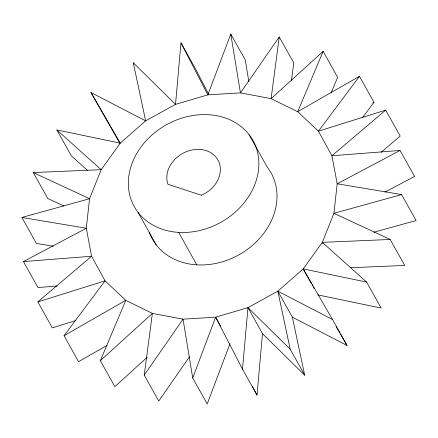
<?xml version="1.0" encoding="UTF-8"?>
<svg xmlns="http://www.w3.org/2000/svg" width="438" height="438" viewBox="0 0 438 438"><rect width="100%" height="100%" fill="white"/><g stroke="black" fill="none" stroke-linecap="round" stroke-linejoin="round"><path stroke-width="0.66" d="M208.619 94.219L195.496 68.837L180.982 42.869L175.518 104.386L145.651 120.855L120.286 143.122L101.156 169.681L89.566 198.715L86.297 228.242L91.58 256.257L105.054 280.851L125.794 300.342L152.391 313.405L183.035 319.154L215.638 317.189L247.974 307.646L277.84 291.177L303.2 268.905L322.33 242.351L333.92 213.317L337.189 183.785L331.905 155.769L318.437 131.181L297.692 111.69L271.095 98.627L240.451 92.878L207.847 94.843L175.518 104.386L133.294 62.809L145.651 120.855L90.956 92.506L119.793 143.199M247.974 307.646L262.482 333.614L257.018 395.131L242.504 369.163L247.974 307.646L290.191 349.223L304.706 375.191L292.349 317.145L277.84 291.177L332.53 319.521L347.044 345.494L292.349 317.145M189.402 356.866L158.748 401.055L144.233 375.087L152.391 313.405L100.346 360.666L114.86 386.634L147.201 357.271M291.434 80.537L293.767 62.913L279.252 36.945L271.095 98.627L323.14 51.366L337.654 77.334L331.024 93.042M248.8 81.408L245.28 60.017L230.766 34.049L207.847 94.843L180.982 42.869M229.912 343.797L207.234 403.951L192.72 377.983L215.638 317.189L220.582 326.042M100.346 360.666L125.794 300.342L64.052 335.705L78.566 361.678L107.064 345.352M323.14 51.366L297.692 111.69L359.434 76.322L373.948 102.295L362.582 117.499M279.252 36.945L240.451 92.878L230.766 34.049M144.233 375.087L183.035 319.154L192.72 377.983M64.052 335.705L105.054 280.851L37.821 301.913L52.336 327.881L75.834 320.517M359.434 76.322L318.437 131.181L385.664 110.119L400.179 136.087L381.049 152.331M37.821 301.913L91.58 256.257L23.444 261.579L37.958 287.547L57.039 286.058M385.664 110.119L331.905 155.769L400.042 150.453L414.556 176.421L384.942 192.129M372.76 102.974L373.948 102.295M23.444 261.579L86.297 228.242L21.9 217.462L36.414 243.429L53.184 246.238M400.042 150.453L337.189 183.785L401.586 194.571L416.1 220.538L374.057 232.189M21.9 217.462L89.566 198.715L33.293 172.561L47.808 198.529L63.882 206.002M401.586 194.571L333.92 213.317L390.192 239.471L404.707 265.439L350.416 267.744M33.293 172.561L101.156 169.681L56.847 129.944L120.286 143.122L90.956 92.506M322.987 243.528L322.33 242.351L390.192 239.471M311.445 283.66L303.2 268.905L366.639 282.088L381.153 308.056L317.714 294.878M322.33 242.351L366.639 282.088M87.66 170.53L71.361 155.912L56.847 129.944M262.482 333.614L304.706 375.191M303.2 268.905L332.53 319.521M336.132 326.66L338.174 330.192M338.859 331.369L339.883 333.132M340.567 334.309L347.044 345.494M249.08 134.641L267.224 167.102A67.934 55.85 -29.2 0 1 238.579 254.998A67.934 55.85 -29.2 0 1 149.259 232.145M312.102 284.842L312.765 286.025M313.422 287.202L314.084 288.385M133.294 62.809L133.957 63.986M178.677 232.386A67.934 55.85 -29.2 0 0 256.088 147.425A67.934 55.85 -29.2 0 0 146.046 140.85A67.934 55.85 -29.2 0 0 178.677 232.386L196.815 264.848M138.123 212.468L156.262 244.93M252.332 386.064L257.018 395.131M215.638 317.189L242.504 369.163M277.84 291.177L290.191 349.223M201.332 195.233L167.968 184.272A27.873 22.913 -29.2 0 1 185.871 151.871A27.873 22.913 -29.2 0 1 219.235 162.837A27.873 22.913 -29.2 0 1 201.332 195.233"/></g></svg>
